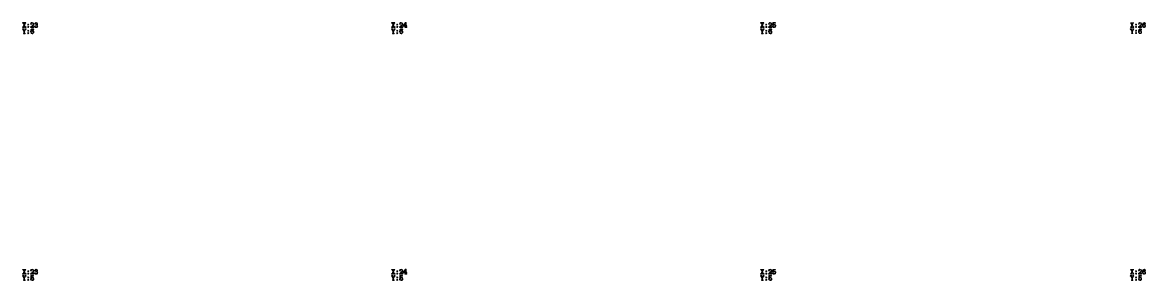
# Model space of a CAD drawing. Extents: x 3411 to 238236, y 6926 to 86361.
# Drawn here: x 202009 to 211135, y 27671 to 29763 of the extents above; entities that cross this region are included whole.
import ezdxf

# ---------------------------------------------------------------- set-up
doc = ezdxf.new("R2010")
doc.units = 13
doc.header["$MEASUREMENT"] = 0
doc.layers.add('L3D0 Base', color=3, linetype='Continuous')

msp = doc.modelspace()

# ---------------------------------------------------------------- linework, layer by layer
at = {"layer": 'L3D0 Base', "lineweight": 0}
for points in [[(202019.5, 29761.6), (202013.3, 29761.6), (202010.1, 29759.3), (202013.3, 29756.9), (202014.8, 29756.9), (202021, 29742.9), (202024.2, 29737.4), (202028.8, 29727.3), (202027.3, 29726.5), (202026.5, 29724.2), (202029.6, 29721.9), (202035.8, 29721.9), (202039, 29724.2), (202035.8, 29727.3), (202035.1, 29727.3), (202026.5, 29742.9), (202024.2, 29749.1), (202020.3, 29756.9), (202022.6, 29759.3)], [(202034.3, 29761.6), (202028, 29761.6), (202024.9, 29759.3), (202027.3, 29756.9), (202024.2, 29749.1), (202026.5, 29742.9), (202032.7, 29756.9), (202034.3, 29756.9), (202036.6, 29759.3)], [(202056.1, 29749.9), (202053.7, 29749.1), (202052.2, 29746), (202053.7, 29742.9), (202056.1, 29741.3), (202059.2, 29742.9), (202060.8, 29745.2), (202059.2, 29749.1)], [(202088, 29762.4), (202083.3, 29761.6), (202078.7, 29758.5), (202077.1, 29756.1), (202075.6, 29750.7), (202076.3, 29748.4), (202078.7, 29747.6), (202081, 29748.4), (202081.8, 29750.7), (202081, 29753), (202083.3, 29756.1), (202087.2, 29756.9), (202097.4, 29758.5), (202093.5, 29760.8)], [(202097.4, 29758.5), (202087.2, 29756.9), (202088.8, 29756.9), (202093.5, 29755.4), (202094.2, 29754.6), (202096.6, 29749.1), (202096.6, 29747.6), (202094.2, 29742.9), (202089.6, 29738.2), (202076.3, 29726.5), (202075.6, 29724.2), (202078.7, 29721.9), (202098.9, 29721.9), (202100.5, 29722.7), (202101.3, 29725), (202101.3, 29726.5), (202084.1, 29727.3), (202084.9, 29727.3), (202089.6, 29732), (202090.4, 29732.8), (202095, 29736.7), (202097.4, 29739), (202100.5, 29744.5), (202101.3, 29749.1), (202100.5, 29753.8)], [(202111.4, 29759.3), (202109, 29754.6), (202109.8, 29751.5), (202112.2, 29750.7), (202114.5, 29751.5), (202115.3, 29753.8), (202114.5, 29755.4), (202115.3, 29756.1), (202120.7, 29756.9)], [(202120.7, 29762.4), (202116.8, 29761.6), (202112.2, 29760), (202111.4, 29759.3), (202120.7, 29756.9), (202125.4, 29756.1), (202127, 29753), (202124.6, 29747.6), (202119.9, 29746), (202116.1, 29745.2), (202114.5, 29742.9), (202117.6, 29740.6), (202120.7, 29740.6), (202121.5, 29740.6), (202127, 29738.2), (202129.3, 29733.6), (202127, 29728.1), (202126.2, 29728.1), (202120.7, 29726.5), (202130.1, 29725), (202132.4, 29728.1), (202134, 29733.6), (202134, 29733.6), (202132.4, 29739), (202132.4, 29739.8), (202127.7, 29743.7), (202130.8, 29747.6), (202132.4, 29753), (202132.4, 29754.6), (202129.3, 29759.3), (202126.2, 29760.8)], [(205017.8, 29761.6), (205011.6, 29761.6), (205009.3, 29759.3), (205011.6, 29756.9), (205013.2, 29756.9), (205020.2, 29742.9), (205022.5, 29737.4), (205028, 29727.3), (205025.6, 29726.5), (205024.8, 29724.2), (205028, 29721.9), (205034.2, 29721.9), (205037.3, 29724.2), (205034.2, 29727.3), (205033.4, 29727.3), (205024.8, 29742.9), (205022.5, 29749.1), (205018.6, 29756.9), (205021, 29759.3)], [(205032.6, 29761.6), (205026.4, 29761.6), (205023.3, 29759.3), (205025.6, 29756.9), (205022.5, 29749.1), (205024.8, 29742.9), (205031.9, 29756.9), (205032.6, 29756.9), (205035.7, 29759.3)], [(205055.2, 29749.9), (205052.1, 29749.1), (205050.5, 29746), (205052.1, 29742.9), (205054.4, 29741.3), (205057.6, 29742.9), (205059.1, 29745.2), (205057.6, 29749.1)], [(205086.4, 29762.4), (205082.5, 29761.6), (205077, 29758.5), (205075.5, 29756.1), (205073.9, 29750.7), (205074.7, 29748.4), (205077, 29747.6), (205079.4, 29748.4), (205080.1, 29750.7), (205079.4, 29753), (205081.7, 29756.1), (205085.6, 29756.9), (205095.7, 29758.5), (205091.8, 29760.8)], [(205095.7, 29758.5), (205085.6, 29756.9), (205087.1, 29756.9), (205092.6, 29755.4), (205092.6, 29754.6), (205094.9, 29749.1), (205094.9, 29747.6), (205092.6, 29742.9), (205087.9, 29738.2), (205074.7, 29726.5), (205073.9, 29724.2), (205077, 29721.9), (205097.3, 29721.9), (205099.6, 29722.7), (205099.6, 29725), (205099.6, 29726.5), (205082.5, 29727.3), (205083.3, 29727.3), (205087.9, 29732), (205089.5, 29732.8), (205093.4, 29736.7), (205095.7, 29739), (205098.8, 29744.5), (205099.6, 29749.1), (205098.8, 29753.8)], [(205123.8, 29762.4), (205121.4, 29762.4), (205119.9, 29761.6), (205119.1, 29760.8), (205105.1, 29738.2), (205104.3, 29735.9), (205105.1, 29733.6), (205107.4, 29732.8), (205122.2, 29732.8), (205122.2, 29727.3), (205119.1, 29727.3), (205116, 29724.2), (205119.1, 29721.9), (205129.2, 29721.9), (205132.3, 29724.2), (205131.5, 29726.5), (205130.8, 29726.5), (205129.2, 29727.3), (205126.1, 29727.3), (205126.1, 29732.8), (205130.8, 29732.8), (205133.1, 29735.1), (205130.8, 29737.4), (205126.1, 29737.4), (205109.7, 29737.4), (205122.2, 29756.9), (205126.1, 29759.3), (205126.1, 29761.6)], [(205126.1, 29759.3), (205122.2, 29756.9), (205122.2, 29737.4), (205109.7, 29737.4), (205126.1, 29737.4)], [(208016.2, 29761.6), (208010, 29761.6), (208007.6, 29759.3), (208010, 29756.9), (208011.5, 29756.9), (208018.5, 29742.9), (208020.9, 29737.4), (208026.3, 29727.3), (208024, 29726.5), (208024, 29724.2), (208026.3, 29721.9), (208032.5, 29721.9), (208035.7, 29724.2), (208032.5, 29727.3), (208031.8, 29727.3), (208023.2, 29742.9), (208020.9, 29749.1), (208017, 29756.9), (208019.3, 29759.3)], [(208031, 29761.6), (208024.8, 29761.6), (208021.6, 29759.3), (208024.8, 29756.9), (208020.9, 29749.1), (208023.2, 29742.9), (208030.2, 29756.9), (208031, 29756.9), (208034.1, 29759.3)], [(208053.6, 29749.9), (208050.5, 29749.1), (208048.9, 29746), (208050.5, 29742.9), (208053.6, 29741.3), (208056.7, 29742.9), (208057.5, 29745.2), (208055.9, 29749.1)], [(208084.7, 29762.4), (208080.8, 29761.6), (208076.2, 29758.5), (208073.8, 29756.1), (208072.3, 29750.7), (208073.8, 29748.4), (208075.4, 29747.6), (208077.7, 29748.4), (208078.5, 29750.7), (208077.7, 29753), (208080.1, 29756.1), (208083.9, 29756.9), (208094.1, 29758.5), (208090.2, 29760.8)], [(208094.1, 29758.5), (208083.9, 29756.9), (208085.5, 29756.9), (208091, 29755.4), (208091, 29754.6), (208093.3, 29749.1), (208093.3, 29747.6), (208091, 29742.9), (208086.3, 29738.2), (208073.8, 29726.5), (208072.3, 29724.2), (208075.4, 29721.9), (208095.6, 29721.9), (208098, 29722.7), (208098, 29725), (208098, 29726.5), (208080.8, 29727.3), (208081.6, 29727.3), (208086.3, 29732), (208087.8, 29732.8), (208091.7, 29736.7), (208094.1, 29739), (208097.2, 29744.5), (208098, 29749.1), (208097.2, 29753.8)], [(208125.2, 29761.6), (208109.6, 29761.6), (208107.3, 29760.8), (208106.5, 29758.5), (208106.5, 29741.3), (208106.5, 29740.6), (208107.3, 29739), (208108.9, 29738.2), (208111.2, 29739.8), (208112.8, 29741.3), (208118.2, 29742.9), (208126.8, 29743.7), (208112, 29746), (208112, 29756.9), (208125.2, 29756.9), (208128.3, 29759.3), (208127.6, 29760.8), (208126.8, 29761.6)], [(211021.5, 29761.4), (211015.1, 29761.4), (211012.5, 29758.8), (211015.1, 29756.2), (211016.4, 29756.2), (211022.8, 29743.3), (211025.4, 29738.2), (211030.6, 29727.8), (211029.3, 29726.6), (211029.3, 29725.3), (211031.9, 29722.7), (211038.3, 29722.7), (211040.9, 29725.3), (211038.3, 29727.8), (211037, 29727.8), (211028, 29743.3), (211025.4, 29749.8), (211022.8, 29756.2), (211024.1, 29758.8)], [(211035.7, 29761.4), (211029.3, 29761.4), (211026.7, 29758.8), (211029.3, 29756.2), (211025.4, 29749.8), (211028, 29743.3), (211034.4, 29756.2), (211035.7, 29756.2), (211039.6, 29758.8)], [(211089.9, 29762.7), (211086.1, 29761.4), (211080.9, 29758.8), (211079.6, 29757.5), (211077, 29751.1), (211078.3, 29748.5), (211080.9, 29748.5), (211082.2, 29748.5), (211083.5, 29751.1), (211083.5, 29753.7), (211086.1, 29756.2), (211089.9, 29757.5), (211099, 29758.8), (211095.1, 29761.4)], [(211099, 29758.8), (211089.9, 29757.5), (211089.9, 29757.5), (211096.4, 29754.9), (211096.4, 29754.9), (211099, 29749.8), (211099, 29748.5), (211096.4, 29743.3), (211091.2, 29738.2), (211078.3, 29726.6), (211077, 29725.3), (211080.9, 29722.7), (211100.3, 29722.7), (211102.8, 29722.7), (211102.8, 29725.3), (211102.8, 29726.6), (211086.1, 29727.8), (211086.1, 29727.8), (211091.2, 29731.7), (211092.5, 29733), (211096.4, 29736.9), (211099, 29739.5), (211102.8, 29744.6), (211102.8, 29749.8), (211102.8, 29753.7)], [(211126.1, 29762.7), (211124.8, 29762.7), (211119.6, 29760.1), (211114.4, 29756.2), (211111.9, 29753.7), (211110.6, 29748.5), (211109.3, 29742), (211109.3, 29738.2), (211110.6, 29731.7), (211110.6, 29731.7), (211114.4, 29725.3), (211122.2, 29726.6), (211118.3, 29727.8), (211115.7, 29733), (211115.7, 29736.9), (211117, 29742), (211123.5, 29743.3), (211132.5, 29744.6), (211114.4, 29745.9), (211115.7, 29749.8), (211119.6, 29753.7), (211120.9, 29756.2), (211126.1, 29757.5), (211132.5, 29760.1), (211131.2, 29761.4)], [(211132.5, 29760.1), (211126.1, 29757.5), (211128.6, 29757.5), (211128.6, 29754.9), (211128.6, 29752.4), (211131.2, 29752.4), (211133.8, 29752.4), (211135.1, 29754.9)], [(202018.7, 29711), (202012.5, 29711), (202009.4, 29708.6), (202012.5, 29706.3), (202013.3, 29706.3), (202021.8, 29687.6), (202024.2, 29693.8), (202018.7, 29706.3), (202021, 29708.6)], [(202021, 29742.9), (202014, 29727.3), (202012.5, 29727.3), (202010.1, 29724.2), (202012.5, 29721.9), (202018.7, 29721.9), (202021.8, 29724.2), (202019.5, 29727.3), (202024.2, 29737.4)], [(202036.6, 29711), (202030.4, 29711), (202027.3, 29708.6), (202029.6, 29706.3), (202024.2, 29693.8), (202021.8, 29687.6), (202021.8, 29676.7), (202021, 29676.7), (202017.9, 29674.4), (202018.7, 29672.8), (202019.5, 29672), (202021, 29672), (202028, 29672), (202030.4, 29674.4), (202030.4, 29675.9), (202028.8, 29676.7), (202028, 29676.7), (202026.5, 29676.7), (202026.5, 29687.6), (202035.1, 29706.3), (202036.6, 29706.3), (202039, 29708.6)], [(202056.1, 29731.2), (202053.7, 29729.7), (202052.2, 29726.5), (202053.7, 29723.4), (202056.1, 29721.9), (202059.2, 29723.4), (202060.8, 29726.5), (202059.2, 29729.7)], [(202056.1, 29700.1), (202053.7, 29698.5), (202052.2, 29695.4), (202053.7, 29692.3), (202056.1, 29691.5), (202059.2, 29692.3), (202060.8, 29695.4), (202059.2, 29698.5)], [(202056.1, 29680.6), (202053.7, 29679.8), (202052.2, 29676.7), (202053.7, 29673.6), (202056.1, 29672), (202059.2, 29673.6), (202060.8, 29676.7), (202059.2, 29679.8)], [(202091.9, 29711.7), (202090.4, 29711.7), (202084.9, 29710.2), (202080.2, 29706.3), (202077.9, 29703.2), (202076.3, 29697.7), (202075.6, 29691.5), (202075.6, 29687.6), (202077.1, 29682.2), (202077.1, 29680.6), (202080.2, 29675.9), (202088.8, 29675.9), (202084.9, 29677.5), (202081.8, 29682.9), (202081, 29686.8), (202083.3, 29691.5), (202083.3, 29691.5), (202088.8, 29693.1), (202098.1, 29693.8), (202081, 29694.6), (202081.8, 29699.3), (202084.9, 29704), (202086.5, 29705.5), (202091.9, 29707.1), (202098.1, 29710.2), (202097.4, 29711)], [(202098.1, 29693.8), (202088.8, 29693.1), (202089.6, 29693.1), (202094.2, 29690.7), (202094.2, 29689.9), (202096.6, 29684.5), (202096.6, 29683.7), (202094.2, 29679), (202093.5, 29678.3), (202088.8, 29675.9), (202080.2, 29675.9), (202084.1, 29672.8), (202088.8, 29671.3), (202092.7, 29672), (202097.4, 29675.1), (202100.5, 29679), (202101.3, 29684.5), (202100.5, 29689.2)], [(202088.8, 29697.7), (202085.7, 29697.7), (202081, 29694.6), (202098.1, 29693.8), (202094.2, 29697)], [(202098.9, 29729.7), (202096.6, 29728.9), (202096.6, 29727.3), (202084.1, 29727.3), (202101.3, 29726.5), (202101.3, 29728.9)], [(202098.1, 29710.2), (202091.9, 29707.1), (202094.2, 29706.3), (202094.2, 29704.7), (202095, 29702.4), (202097.4, 29701.6), (202099.7, 29702.4), (202100.5, 29704.7)], [(202110.6, 29734.3), (202108.3, 29733.6), (202107.5, 29731.2), (202107.5, 29728.9), (202111.4, 29724.2), (202114.5, 29722.7), (202120.7, 29721.1), (202125.4, 29721.9), (202130.1, 29725), (202120.7, 29726.5), (202116.1, 29727.3), (202112.9, 29729.7), (202113.7, 29731.2), (202112.2, 29733.6)], [(205017.1, 29711), (205010.8, 29711), (205007.7, 29708.6), (205010.8, 29706.3), (205011.6, 29706.3), (205020.2, 29687.6), (205022.5, 29693.8), (205017.1, 29706.3), (205019.4, 29708.6)], [(205020.2, 29742.9), (205012.4, 29727.3), (205010.8, 29727.3), (205008.5, 29724.2), (205010.8, 29721.9), (205017.1, 29721.9), (205020.2, 29724.2), (205017.8, 29727.3), (205022.5, 29737.4)], [(205035, 29711), (205028.7, 29711), (205025.6, 29708.6), (205028, 29706.3), (205022.5, 29693.8), (205020.2, 29687.6), (205020.2, 29676.7), (205019.4, 29676.7), (205016.3, 29674.4), (205017.1, 29672.8), (205017.8, 29672), (205019.4, 29672), (205026.4, 29672), (205029.5, 29674.4), (205028.7, 29675.9), (205028, 29676.7), (205026.4, 29676.7), (205025.6, 29676.7), (205025.6, 29687.6), (205034.2, 29706.3), (205035, 29706.3), (205038.1, 29708.6)], [(205055.2, 29731.2), (205052.1, 29729.7), (205050.5, 29726.5), (205052.1, 29723.4), (205054.4, 29721.9), (205057.6, 29723.4), (205059.1, 29726.5), (205057.6, 29729.7)], [(205055.2, 29700.1), (205052.1, 29698.5), (205050.5, 29695.4), (205052.1, 29692.3), (205054.4, 29691.5), (205057.6, 29692.3), (205059.1, 29695.4), (205057.6, 29698.5)], [(205055.2, 29680.6), (205052.1, 29679.8), (205050.5, 29676.7), (205052.1, 29673.6), (205054.4, 29672), (205057.6, 29673.6), (205059.1, 29676.7), (205057.6, 29679.8)], [(205090.3, 29711.7), (205088.7, 29711.7), (205083.3, 29710.2), (205078.6, 29706.3), (205077, 29703.2), (205074.7, 29697.7), (205073.9, 29691.5), (205073.9, 29687.6), (205075.5, 29682.2), (205075.5, 29680.6), (205078.6, 29675.9), (205087.1, 29675.9), (205083.3, 29677.5), (205080.1, 29682.9), (205079.4, 29686.8), (205081.7, 29691.5), (205081.7, 29691.5), (205087.1, 29693.1), (205096.5, 29693.8), (205079.4, 29694.6), (205080.1, 29699.3), (205083.3, 29704), (205085.6, 29705.5), (205090.3, 29707.1), (205096.5, 29710.2), (205095.7, 29711)], [(205096.5, 29693.8), (205087.1, 29693.1), (205087.9, 29693.1), (205092.6, 29690.7), (205093.4, 29689.9), (205094.9, 29684.5), (205094.9, 29683.7), (205092.6, 29679), (205091.8, 29678.3), (205087.1, 29675.9), (205078.6, 29675.9), (205082.5, 29672.8), (205087.1, 29671.3), (205091, 29672), (205095.7, 29675.1), (205098.8, 29679), (205099.6, 29684.5), (205098.8, 29689.2)], [(205087.9, 29697.7), (205084, 29697.7), (205079.4, 29694.6), (205096.5, 29693.8), (205093.4, 29697)], [(205097.3, 29729.7), (205095.7, 29728.9), (205094.9, 29727.3), (205082.5, 29727.3), (205099.6, 29726.5), (205099.6, 29728.9)], [(205096.5, 29710.2), (205090.3, 29707.1), (205092.6, 29706.3), (205092.6, 29704.7), (205093.4, 29702.4), (205095.7, 29701.6), (205098.1, 29702.4), (205098.8, 29704.7)], [(208015.4, 29711), (208009.2, 29711), (208006.1, 29708.6), (208009.2, 29706.3), (208010, 29706.3), (208018.5, 29687.6), (208021.6, 29693.8), (208015.4, 29706.3), (208018.5, 29708.6)], [(208018.5, 29742.9), (208010.7, 29727.3), (208010, 29727.3), (208006.8, 29724.2), (208010, 29721.9), (208015.4, 29721.9), (208018.5, 29724.2), (208016.2, 29727.3), (208020.9, 29737.4)], [(208033.3, 29711), (208027.1, 29711), (208024, 29708.6), (208026.3, 29706.3), (208021.6, 29693.8), (208018.5, 29687.6), (208018.5, 29676.7), (208017.7, 29676.7), (208014.6, 29674.4), (208015.4, 29672.8), (208016.2, 29672), (208017.7, 29672), (208024.8, 29672), (208027.9, 29674.4), (208027.1, 29675.9), (208026.3, 29676.7), (208024.8, 29676.7), (208024, 29676.7), (208024, 29687.6), (208032.5, 29706.3), (208033.3, 29706.3), (208036.4, 29708.6)], [(208053.6, 29731.2), (208050.5, 29729.7), (208048.9, 29726.5), (208050.5, 29723.4), (208053.6, 29721.9), (208056.7, 29723.4), (208057.5, 29726.5), (208055.9, 29729.7)], [(208053.6, 29700.1), (208050.5, 29698.5), (208048.9, 29695.4), (208050.5, 29692.3), (208053.6, 29691.5), (208056.7, 29692.3), (208057.5, 29695.4), (208055.9, 29698.5)], [(208053.6, 29680.6), (208050.5, 29679.8), (208048.9, 29676.7), (208050.5, 29673.6), (208053.6, 29672), (208056.7, 29673.6), (208057.5, 29676.7), (208055.9, 29679.8)], [(208088.6, 29711.7), (208087.1, 29711.7), (208081.6, 29710.2), (208077.7, 29706.3), (208075.4, 29703.2), (208073, 29697.7), (208072.3, 29691.5), (208072.3, 29687.6), (208073.8, 29682.2), (208073.8, 29680.6), (208076.9, 29675.9), (208085.5, 29675.9), (208081.6, 29677.5), (208078.5, 29682.9), (208077.7, 29686.8), (208080.1, 29691.5), (208080.1, 29691.5), (208085.5, 29693.1), (208094.8, 29693.8), (208077.7, 29694.6), (208078.5, 29699.3), (208081.6, 29704), (208083.9, 29705.5), (208088.6, 29707.1), (208094.8, 29710.2), (208094.1, 29711)], [(208094.8, 29693.8), (208085.5, 29693.1), (208086.3, 29693.1), (208091, 29690.7), (208091.7, 29689.9), (208093.3, 29684.5), (208093.3, 29683.7), (208091, 29679), (208091, 29678.3), (208085.5, 29675.9), (208076.9, 29675.9), (208080.8, 29672.8), (208085.5, 29671.3), (208089.4, 29672), (208094.8, 29675.1), (208097.2, 29679), (208098, 29684.5), (208098, 29689.2)], [(208086.3, 29697.7), (208083.2, 29697.7), (208077.7, 29694.6), (208094.8, 29693.8), (208091.7, 29697)], [(208095.6, 29729.7), (208094.1, 29728.9), (208093.3, 29727.3), (208080.8, 29727.3), (208098, 29726.5), (208098, 29728.9)], [(208094.8, 29710.2), (208088.6, 29707.1), (208091.7, 29706.3), (208091, 29704.7), (208091.7, 29702.4), (208094.1, 29701.6), (208096.4, 29702.4), (208097.2, 29704.7)], [(208107.3, 29735.1), (208105.8, 29734.3), (208104.2, 29731.2), (208105, 29728.9), (208108.1, 29724.2), (208111.2, 29722.7), (208116.7, 29721.1), (208121.3, 29722.7), (208126.8, 29725), (208116.7, 29726.5), (208114.3, 29726.5), (208110.4, 29729.7), (208110.4, 29732), (208109.6, 29734.3)], [(208118.2, 29747.6), (208117.4, 29747.6), (208112, 29746), (208126.8, 29743.7), (208123.7, 29746)], [(208126.8, 29743.7), (208118.2, 29742.9), (208119, 29742.9), (208123.7, 29739.8), (208123.7, 29739.8), (208125.2, 29734.3), (208125.2, 29733.6), (208122.9, 29728.9), (208122.1, 29728.1), (208116.7, 29726.5), (208126.8, 29725), (208129.1, 29728.9), (208130.7, 29734.3), (208129.9, 29738.2)], [(211022.8, 29743.3), (211015.1, 29727.8), (211015.1, 29727.8), (211011.2, 29725.3), (211015.1, 29722.7), (211020.2, 29722.7), (211024.1, 29725.3), (211021.5, 29727.8), (211025.4, 29738.2)], [(211020.2, 29711.1), (211013.8, 29711.1), (211011.2, 29709.8), (211013.8, 29707.2), (211015.1, 29707.2), (211024.1, 29687.8), (211026.7, 29694.3), (211020.2, 29707.2), (211022.8, 29709.8)], [(211038.3, 29711.1), (211031.9, 29711.1), (211029.3, 29709.8), (211031.9, 29707.2), (211026.7, 29694.3), (211024.1, 29687.8), (211024.1, 29677.5), (211022.8, 29677.5), (211020.2, 29674.9), (211020.2, 29673.6), (211021.5, 29672.4), (211022.8, 29672.4), (211029.3, 29672.4), (211033.1, 29674.9), (211031.9, 29676.2), (211030.6, 29677.5), (211029.3, 29677.5), (211029.3, 29677.5), (211029.3, 29687.8), (211037, 29707.2), (211038.3, 29707.2), (211040.9, 29709.8)], [(211059, 29749.8), (211055.1, 29748.5), (211053.8, 29745.9), (211055.1, 29743.3), (211059, 29742), (211061.5, 29743.3), (211062.8, 29745.9), (211061.5, 29748.5)], [(211059, 29731.7), (211055.1, 29730.4), (211053.8, 29726.6), (211055.1, 29724), (211059, 29722.7), (211061.5, 29724), (211062.8, 29726.6), (211061.5, 29730.4)], [(211059, 29700.7), (211055.1, 29699.5), (211053.8, 29695.6), (211055.1, 29693), (211059, 29691.7), (211061.5, 29693), (211062.8, 29695.6), (211061.5, 29699.5)], [(211059, 29681.4), (211055.1, 29680.1), (211053.8, 29676.2), (211055.1, 29673.6), (211059, 29672.4), (211061.5, 29673.6), (211062.8, 29676.2), (211061.5, 29680.1)], [(211093.8, 29712.4), (211092.5, 29712.4), (211087.3, 29711.1), (211082.2, 29707.2), (211080.9, 29703.3), (211078.3, 29698.2), (211077, 29691.7), (211078.3, 29687.8), (211078.3, 29682.7), (211079.6, 29681.4), (211082.2, 29676.2), (211091.2, 29676.2), (211087.3, 29677.5), (211083.5, 29682.7), (211083.5, 29686.5), (211086.1, 29691.7), (211091.2, 29693), (211100.3, 29694.3), (211083.5, 29695.6), (211083.5, 29699.5), (211087.3, 29704.6), (211088.6, 29705.9), (211093.8, 29707.2), (211100.3, 29709.8), (211100.3, 29711.1)], [(211100.3, 29694.3), (211091.2, 29693), (211091.2, 29693), (211096.4, 29690.4), (211096.4, 29690.4), (211099, 29685.3), (211099, 29684), (211096.4, 29678.8), (211096.4, 29678.8), (211091.2, 29676.2), (211082.2, 29676.2), (211086.1, 29672.4), (211091.2, 29672.4), (211095.1, 29672.4), (211099, 29674.9), (211101.5, 29678.8), (211102.8, 29685.3), (211102.8, 29689.1)], [(211091.2, 29698.2), (211088.6, 29698.2), (211083.5, 29695.6), (211100.3, 29694.3), (211096.4, 29696.9)], [(211101.5, 29730.4), (211099, 29729.1), (211099, 29727.8), (211086.1, 29727.8), (211102.8, 29726.6), (211102.8, 29729.1)], [(211100.3, 29709.8), (211093.8, 29707.2), (211096.4, 29707.2), (211096.4, 29704.6), (211096.4, 29703.3), (211099, 29702), (211101.5, 29703.3), (211102.8, 29705.9)], [(211123.5, 29748.5), (211119.6, 29747.2), (211114.4, 29745.9), (211132.5, 29744.6), (211128.6, 29747.2)], [(211132.5, 29744.6), (211123.5, 29743.3), (211123.5, 29743.3), (211128.6, 29740.7), (211128.6, 29740.7), (211129.9, 29735.6), (211129.9, 29734.3), (211128.6, 29729.1), (211127.4, 29729.1), (211122.2, 29726.6), (211114.4, 29725.3), (211118.3, 29722.7), (211122.2, 29721.4), (211127.4, 29722.7), (211131.2, 29725.3), (211133.8, 29729.1), (211135.1, 29735.6), (211135.1, 29739.5)], [(202019.5, 27761.6), (202013.3, 27761.6), (202010.1, 27759.3), (202013.3, 27757), (202014.8, 27757), (202021, 27743), (202024.2, 27737.5), (202028.8, 27727.4), (202027.3, 27726.6), (202026.5, 27724.3), (202029.6, 27721.9), (202035.8, 27721.9), (202039, 27724.3), (202035.8, 27727.4), (202035.1, 27727.4), (202026.5, 27743), (202024.2, 27749.2), (202020.3, 27757), (202022.6, 27759.3)], [(202021, 27743), (202014, 27727.4), (202012.5, 27727.4), (202010.1, 27724.3), (202012.5, 27721.9), (202018.7, 27721.9), (202021.8, 27724.3), (202019.5, 27727.4), (202024.2, 27737.5)], [(202034.3, 27761.6), (202028, 27761.6), (202024.9, 27759.3), (202027.3, 27757), (202024.2, 27749.2), (202026.5, 27743), (202032.7, 27757), (202034.3, 27757), (202036.6, 27759.3)], [(202056.1, 27750), (202053.7, 27749.2), (202052.2, 27746.1), (202053.7, 27743), (202056.1, 27741.4), (202059.2, 27743), (202060.8, 27746.1), (202059.2, 27749.2)], [(202088, 27762.4), (202083.3, 27761.6), (202078.7, 27759.3), (202077.1, 27757), (202075.6, 27751.5), (202076.3, 27748.4), (202078.7, 27747.6), (202081, 27748.4), (202081.8, 27750.7), (202081, 27753.1), (202083.3, 27756.2), (202087.2, 27757.8), (202097.4, 27758.5), (202093.5, 27760.9)], [(202097.4, 27758.5), (202087.2, 27757.8), (202088.8, 27757), (202093.5, 27755.4), (202094.2, 27754.6), (202096.6, 27749.2), (202096.6, 27748.4), (202094.2, 27743.7), (202089.6, 27738.3), (202076.3, 27726.6), (202075.6, 27725), (202078.7, 27721.9), (202098.9, 27721.9), (202100.5, 27722.7), (202101.3, 27725), (202101.3, 27726.6), (202084.1, 27727.4), (202084.9, 27727.4), (202089.6, 27732.1), (202090.4, 27732.8), (202095, 27736.7), (202097.4, 27739.1), (202100.5, 27744.5), (202101.3, 27749.2), (202100.5, 27753.9)], [(202111.4, 27759.3), (202109, 27754.6), (202109.8, 27751.5), (202112.2, 27750.7), (202114.5, 27751.5), (202115.3, 27753.9), (202114.5, 27756.2), (202115.3, 27756.2), (202120.7, 27757.8)], [(202120.7, 27762.4), (202116.8, 27761.6), (202112.2, 27760.1), (202111.4, 27759.3), (202120.7, 27757.8), (202125.4, 27756.2), (202127, 27753.1), (202124.6, 27747.6), (202119.9, 27746.1), (202116.1, 27745.3), (202114.5, 27743.7), (202117.6, 27740.6), (202120.7, 27740.6), (202121.5, 27740.6), (202127, 27739.1), (202129.3, 27733.6), (202127, 27728.9), (202126.2, 27728.2), (202120.7, 27726.6), (202130.1, 27725), (202132.4, 27728.2), (202134, 27733.6), (202134, 27733.6), (202132.4, 27739.8), (202132.4, 27739.8), (202127.7, 27743.7), (202130.8, 27747.6), (202132.4, 27753.1), (202132.4, 27754.6), (202129.3, 27759.3), (202126.2, 27760.9)], [(205020.2, 27743), (205012.4, 27727.4), (205010.8, 27727.4), (205008.5, 27724.3), (205010.8, 27721.9), (205017.1, 27721.9), (205020.2, 27724.3), (205017.8, 27727.4), (205022.5, 27737.5)], [(205017.8, 27761.6), (205011.6, 27761.6), (205009.3, 27759.3), (205011.6, 27757), (205013.2, 27757), (205020.2, 27743), (205022.5, 27737.5), (205028, 27727.4), (205025.6, 27726.6), (205024.8, 27724.3), (205028, 27721.9), (205034.2, 27721.9), (205037.3, 27724.3), (205034.2, 27727.4), (205033.4, 27727.4), (205024.8, 27743), (205022.5, 27749.2), (205018.6, 27757), (205021, 27759.3)], [(205032.6, 27761.6), (205026.4, 27761.6), (205023.3, 27759.3), (205025.6, 27757), (205022.5, 27749.2), (205024.8, 27743), (205031.9, 27757), (205032.6, 27757), (205035.7, 27759.3)], [(205055.2, 27750), (205052.1, 27749.2), (205050.5, 27746.1), (205052.1, 27743), (205054.4, 27741.4), (205057.6, 27743), (205059.1, 27746.1), (205057.6, 27749.2)], [(205086.4, 27762.4), (205082.5, 27761.6), (205077, 27759.3), (205075.5, 27757), (205073.9, 27751.5), (205074.7, 27748.4), (205077, 27747.6), (205079.4, 27748.4), (205080.1, 27750.7), (205079.4, 27753.1), (205081.7, 27756.2), (205085.6, 27757.8), (205095.7, 27758.5), (205091.8, 27760.9)], [(205095.7, 27758.5), (205085.6, 27757.8), (205087.1, 27757), (205092.6, 27755.4), (205092.6, 27754.6), (205094.9, 27749.2), (205094.9, 27748.4), (205092.6, 27743.7), (205087.9, 27738.3), (205074.7, 27726.6), (205073.9, 27725), (205077, 27721.9), (205097.3, 27721.9), (205099.6, 27722.7), (205099.6, 27725), (205099.6, 27726.6), (205082.5, 27727.4), (205083.3, 27727.4), (205087.9, 27732.1), (205089.5, 27732.8), (205093.4, 27736.7), (205095.7, 27739.1), (205098.8, 27744.5), (205099.6, 27749.2), (205098.8, 27753.9)], [(205123.8, 27762.4), (205121.4, 27762.4), (205119.9, 27761.6), (205119.1, 27760.9), (205105.1, 27738.3), (205104.3, 27735.9), (205105.1, 27733.6), (205107.4, 27732.8), (205122.2, 27732.8), (205122.2, 27727.4), (205119.1, 27727.4), (205116, 27724.3), (205119.1, 27721.9), (205129.2, 27721.9), (205132.3, 27724.3), (205131.5, 27726.6), (205130.8, 27727.4), (205129.2, 27727.4), (205126.1, 27727.4), (205126.1, 27732.8), (205130.8, 27732.8), (205133.1, 27735.2), (205130.8, 27737.5), (205126.1, 27737.5), (205109.7, 27737.5), (205122.2, 27757), (205126.1, 27759.3), (205126.1, 27761.6)], [(205126.1, 27759.3), (205122.2, 27757), (205122.2, 27737.5), (205109.7, 27737.5), (205126.1, 27737.5)], [(208018.5, 27743), (208010.7, 27727.4), (208010, 27727.4), (208006.8, 27724.3), (208010, 27721.9), (208015.4, 27721.9), (208018.5, 27724.3), (208016.2, 27727.4), (208020.9, 27737.5)], [(208016.2, 27761.6), (208010, 27761.6), (208007.6, 27759.3), (208010, 27757), (208011.5, 27757), (208018.5, 27743), (208020.9, 27737.5), (208026.3, 27727.4), (208024, 27726.6), (208024, 27724.3), (208026.3, 27721.9), (208032.5, 27721.9), (208035.7, 27724.3), (208032.5, 27727.4), (208031.8, 27727.4), (208023.2, 27743), (208020.9, 27749.2), (208017, 27757), (208019.3, 27759.3)], [(208031, 27761.6), (208024.8, 27761.6), (208021.6, 27759.3), (208024.8, 27757), (208020.9, 27749.2), (208023.2, 27743), (208030.2, 27757), (208031, 27757), (208034.1, 27759.3)], [(208053.6, 27750), (208050.5, 27749.2), (208048.9, 27746.1), (208050.5, 27743), (208053.6, 27741.4), (208056.7, 27743), (208057.5, 27746.1), (208055.9, 27749.2)], [(208084.7, 27762.4), (208080.8, 27761.6), (208076.2, 27759.3), (208073.8, 27757), (208072.3, 27751.5), (208073.8, 27748.4), (208075.4, 27747.6), (208077.7, 27748.4), (208078.5, 27750.7), (208077.7, 27753.1), (208080.1, 27756.2), (208083.9, 27757.8), (208094.1, 27758.5), (208090.2, 27760.9)], [(208094.1, 27758.5), (208083.9, 27757.8), (208085.5, 27757), (208091, 27755.4), (208091, 27754.6), (208093.3, 27749.2), (208093.3, 27748.4), (208091, 27743.7), (208086.3, 27738.3), (208073.8, 27726.6), (208072.3, 27725), (208075.4, 27721.9), (208095.6, 27721.9), (208098, 27722.7), (208098, 27725), (208098, 27726.6), (208080.8, 27727.4), (208081.6, 27727.4), (208086.3, 27732.1), (208087.8, 27732.8), (208091.7, 27736.7), (208094.1, 27739.1), (208097.2, 27744.5), (208098, 27749.2), (208097.2, 27753.9)], [(208125.2, 27761.6), (208109.6, 27761.6), (208107.3, 27760.9), (208106.5, 27758.5), (208106.5, 27741.4), (208106.5, 27740.6), (208107.3, 27739.1), (208108.9, 27739.1), (208111.2, 27739.8), (208112.8, 27741.4), (208118.2, 27743), (208126.8, 27743.7), (208112, 27746.1), (208112, 27757), (208125.2, 27757), (208128.3, 27759.3), (208127.6, 27760.9), (208126.8, 27761.6)], [(208118.2, 27747.6), (208117.4, 27747.6), (208112, 27746.1), (208126.8, 27743.7), (208123.7, 27746.1)], [(208126.8, 27743.7), (208118.2, 27743), (208119, 27743), (208123.7, 27740.6), (208123.7, 27739.8), (208125.2, 27734.4), (208125.2, 27733.6), (208122.9, 27728.9), (208122.1, 27728.2), (208116.7, 27726.6), (208126.8, 27725), (208129.1, 27728.9), (208130.7, 27734.4), (208129.9, 27738.3)], [(211022.8, 27743.1), (211015.1, 27727.6), (211015.1, 27727.6), (211011.2, 27725.1), (211015.1, 27722.5), (211020.2, 27722.5), (211024.1, 27725.1), (211021.5, 27727.6), (211025.4, 27738)], [(211021.5, 27761.2), (211015.1, 27761.2), (211012.5, 27759.9), (211015.1, 27757.3), (211016.4, 27757.3), (211022.8, 27743.1), (211025.4, 27738), (211030.6, 27727.6), (211029.3, 27726.3), (211029.3, 27725.1), (211031.9, 27722.5), (211038.3, 27722.5), (211040.9, 27725.1), (211038.3, 27727.6), (211037, 27727.6), (211028, 27743.1), (211025.4, 27749.6), (211022.8, 27757.3), (211024.1, 27759.9)], [(211035.7, 27761.2), (211029.3, 27761.2), (211026.7, 27759.9), (211029.3, 27757.3), (211025.4, 27749.6), (211028, 27743.1), (211034.4, 27757.3), (211035.7, 27757.3), (211039.6, 27759.9)], [(211059, 27750.9), (211055.1, 27749.6), (211053.8, 27745.7), (211055.1, 27743.1), (211059, 27741.8), (211061.5, 27743.1), (211062.8, 27745.7), (211061.5, 27749.6)], [(211089.9, 27762.5), (211086.1, 27762.5), (211080.9, 27758.6), (211079.6, 27757.3), (211077, 27752.1), (211078.3, 27748.3), (211080.9, 27748.3), (211082.2, 27749.6), (211083.5, 27750.9), (211083.5, 27753.4), (211086.1, 27756), (211089.9, 27757.3), (211099, 27758.6), (211095.1, 27761.2)], [(211099, 27758.6), (211089.9, 27757.3), (211089.9, 27757.3), (211096.4, 27756), (211096.4, 27754.7), (211099, 27749.6), (211099, 27748.3), (211096.4, 27744.4), (211091.2, 27739.2), (211078.3, 27727.6), (211077, 27725.1), (211080.9, 27722.5), (211100.3, 27722.5), (211102.8, 27723.8), (211102.8, 27725.1), (211102.8, 27727.6), (211086.1, 27727.6), (211086.1, 27727.6), (211091.2, 27732.8), (211092.5, 27732.8), (211096.4, 27736.7), (211099, 27739.2), (211102.8, 27744.4), (211102.8, 27749.6), (211102.8, 27754.7)], [(211126.1, 27762.5), (211124.8, 27762.5), (211119.6, 27761.2), (211114.4, 27757.3), (211111.9, 27753.4), (211110.6, 27748.3), (211109.3, 27741.8), (211109.3, 27738), (211110.6, 27732.8), (211110.6, 27731.5), (211114.4, 27726.3), (211122.2, 27726.3), (211118.3, 27727.6), (211115.7, 27732.8), (211115.7, 27736.7), (211117, 27741.8), (211123.5, 27743.1), (211132.5, 27744.4), (211114.4, 27745.7), (211115.7, 27749.6), (211119.6, 27754.7), (211120.9, 27756), (211126.1, 27757.3), (211132.5, 27759.9), (211131.2, 27761.2)], [(211123.5, 27748.3), (211119.6, 27748.3), (211114.4, 27745.7), (211132.5, 27744.4), (211128.6, 27747)], [(211132.5, 27744.4), (211123.5, 27743.1), (211123.5, 27743.1), (211128.6, 27740.5), (211128.6, 27740.5), (211129.9, 27735.4), (211129.9, 27734.1), (211128.6, 27728.9), (211127.4, 27728.9), (211122.2, 27726.3), (211114.4, 27726.3), (211118.3, 27722.5), (211122.2, 27722.5), (211127.4, 27722.5), (211131.2, 27725.1), (211133.8, 27728.9), (211135.1, 27735.4), (211135.1, 27739.2)], [(211132.5, 27759.9), (211126.1, 27757.3), (211128.6, 27757.3), (211128.6, 27754.7), (211128.6, 27753.4), (211131.2, 27752.1), (211133.8, 27753.4), (211135.1, 27756)], [(202018.7, 27711.8), (202012.5, 27711.8), (202009.4, 27709.5), (202012.5, 27706.4), (202013.3, 27706.4), (202021.8, 27687.7), (202024.2, 27693.9), (202018.7, 27706.4), (202021, 27709.5)], [(202036.6, 27711.8), (202030.4, 27711.8), (202027.3, 27709.5), (202029.6, 27706.4), (202024.2, 27693.9), (202021.8, 27687.7), (202021.8, 27676.8), (202021, 27676.8), (202017.9, 27674.4), (202018.7, 27672.9), (202019.5, 27672.1), (202021, 27672.1), (202028, 27672.1), (202030.4, 27674.4), (202030.4, 27676), (202028.8, 27676.8), (202028, 27676.8), (202026.5, 27676.8), (202026.5, 27687.7), (202035.1, 27706.4), (202036.6, 27706.4), (202039, 27708.7)], [(202056.1, 27731.3), (202053.7, 27729.7), (202052.2, 27726.6), (202053.7, 27723.5), (202056.1, 27721.9), (202059.2, 27723.5), (202060.8, 27726.6), (202059.2, 27729.7)], [(202056.1, 27700.1), (202053.7, 27698.6), (202052.2, 27695.5), (202053.7, 27692.3), (202056.1, 27691.6), (202059.2, 27693.1), (202060.8, 27695.5), (202059.2, 27699.3)], [(202056.1, 27681.4), (202053.7, 27679.9), (202052.2, 27676.8), (202053.7, 27673.6), (202056.1, 27672.1), (202059.2, 27673.6), (202060.8, 27676.8), (202059.2, 27679.9)], [(202078.7, 27685.3), (202076.3, 27684.5), (202075.6, 27681.4), (202075.6, 27679.1), (202078.7, 27674.4), (202081.8, 27672.9), (202087.2, 27671.3), (202092.7, 27672.1), (202097.4, 27675.2), (202087.2, 27676.8), (202084.9, 27676.8), (202081, 27679.9), (202081.8, 27682.2), (202081, 27684.5)], [(202096.6, 27711.8), (202080.2, 27711.8), (202077.9, 27711), (202077.9, 27708.7), (202077.9, 27691.6), (202077.9, 27690), (202078.7, 27689.2), (202080.2, 27688.4), (202081.8, 27690), (202084.1, 27691.6), (202089.6, 27693.1), (202098.1, 27693.9), (202082.6, 27696.2), (202082.6, 27706.4), (202096.6, 27706.4), (202099.7, 27708.7), (202098.9, 27711), (202098.1, 27711.8)], [(202089.6, 27697.8), (202088, 27697.8), (202082.6, 27696.2), (202098.1, 27693.9), (202095, 27696.2)], [(202098.9, 27729.7), (202096.6, 27729.7), (202096.6, 27727.4), (202084.1, 27727.4), (202101.3, 27726.6), (202101.3, 27728.9)], [(202098.1, 27693.9), (202089.6, 27693.1), (202089.6, 27693.1), (202094.2, 27690), (202094.2, 27690), (202096.6, 27684.5), (202096.6, 27683.8), (202093.5, 27679.1), (202092.7, 27678.3), (202087.2, 27676.8), (202097.4, 27675.2), (202100.5, 27679.1), (202101.3, 27684.5), (202101.3, 27688.4)], [(202110.6, 27734.4), (202108.3, 27733.6), (202107.5, 27731.3), (202107.5, 27728.9), (202111.4, 27724.3), (202114.5, 27722.7), (202120.7, 27721.9), (202125.4, 27722.7), (202130.1, 27725), (202120.7, 27726.6), (202116.1, 27727.4), (202112.9, 27729.7), (202113.7, 27731.3), (202112.2, 27733.6)], [(205017.1, 27711.8), (205010.8, 27711.8), (205007.7, 27709.5), (205010.8, 27706.4), (205011.6, 27706.4), (205020.2, 27687.7), (205022.5, 27693.9), (205017.1, 27706.4), (205019.4, 27709.5)], [(205035, 27711.8), (205028.7, 27711.8), (205025.6, 27709.5), (205028, 27706.4), (205022.5, 27693.9), (205020.2, 27687.7), (205020.2, 27676.8), (205019.4, 27676.8), (205016.3, 27674.4), (205017.1, 27672.9), (205017.8, 27672.1), (205019.4, 27672.1), (205026.4, 27672.1), (205029.5, 27674.4), (205028.7, 27676), (205028, 27676.8), (205026.4, 27676.8), (205025.6, 27676.8), (205025.6, 27687.7), (205034.2, 27706.4), (205035, 27706.4), (205038.1, 27708.7)], [(205055.2, 27731.3), (205052.1, 27729.7), (205050.5, 27726.6), (205052.1, 27723.5), (205054.4, 27721.9), (205057.6, 27723.5), (205059.1, 27726.6), (205057.6, 27729.7)], [(205055.2, 27700.1), (205052.1, 27698.6), (205050.5, 27695.5), (205052.1, 27692.3), (205054.4, 27691.6), (205057.6, 27693.1), (205059.1, 27695.5), (205057.6, 27699.3)], [(205055.2, 27681.4), (205052.1, 27679.9), (205050.5, 27676.8), (205052.1, 27673.6), (205054.4, 27672.1), (205057.6, 27673.6), (205059.1, 27676.8), (205057.6, 27679.9)], [(205077, 27685.3), (205074.7, 27684.5), (205073.9, 27681.4), (205073.9, 27679.1), (205077.8, 27674.4), (205080.1, 27672.9), (205086.4, 27671.3), (205091, 27672.1), (205095.7, 27675.2), (205086.4, 27676.8), (205084, 27676.8), (205079.4, 27679.9), (205080.1, 27682.2), (205079.4, 27684.5)], [(205094.9, 27711.8), (205078.6, 27711.8), (205077, 27711), (205076.2, 27708.7), (205076.2, 27691.6), (205076.2, 27690), (205077, 27689.2), (205078.6, 27688.4), (205080.9, 27690), (205082.5, 27691.6), (205087.9, 27693.1), (205096.5, 27693.9), (205080.9, 27696.2), (205080.9, 27706.4), (205094.9, 27706.4), (205098.1, 27708.7), (205097.3, 27711), (205096.5, 27711.8)], [(205087.9, 27697.8), (205086.4, 27697.8), (205080.9, 27696.2), (205096.5, 27693.9), (205093.4, 27696.2)], [(205097.3, 27729.7), (205095.7, 27729.7), (205094.9, 27727.4), (205082.5, 27727.4), (205099.6, 27726.6), (205099.6, 27728.9)], [(205096.5, 27693.9), (205087.9, 27693.1), (205087.9, 27693.1), (205092.6, 27690), (205093.4, 27690), (205094.9, 27684.5), (205094.9, 27683.8), (205092.6, 27679.1), (205091, 27678.3), (205086.4, 27676.8), (205095.7, 27675.2), (205098.8, 27679.1), (205099.6, 27684.5), (205099.6, 27688.4)], [(208015.4, 27711.8), (208009.2, 27711.8), (208006.1, 27709.5), (208009.2, 27706.4), (208010, 27706.4), (208018.5, 27687.7), (208021.6, 27693.9), (208015.4, 27706.4), (208018.5, 27709.5)], [(208033.3, 27711.8), (208027.1, 27711.8), (208024, 27709.5), (208026.3, 27706.4), (208021.6, 27693.9), (208018.5, 27687.7), (208018.5, 27676.8), (208017.7, 27676.8), (208014.6, 27674.4), (208015.4, 27672.9), (208016.2, 27672.1), (208017.7, 27672.1), (208024.8, 27672.1), (208027.9, 27674.4), (208027.1, 27676), (208026.3, 27676.8), (208024.8, 27676.8), (208024, 27676.8), (208024, 27687.7), (208032.5, 27706.4), (208033.3, 27706.4), (208036.4, 27708.7)], [(208053.6, 27731.3), (208050.5, 27729.7), (208048.9, 27726.6), (208050.5, 27723.5), (208053.6, 27721.9), (208056.7, 27723.5), (208057.5, 27726.6), (208055.9, 27729.7)], [(208053.6, 27700.1), (208050.5, 27698.6), (208048.9, 27695.5), (208050.5, 27692.3), (208053.6, 27691.6), (208056.7, 27693.1), (208057.5, 27695.5), (208055.9, 27699.3)], [(208053.6, 27681.4), (208050.5, 27679.9), (208048.9, 27676.8), (208050.5, 27673.6), (208053.6, 27672.1), (208056.7, 27673.6), (208057.5, 27676.8), (208055.9, 27679.9)], [(208075.4, 27685.3), (208073.8, 27684.5), (208072.3, 27681.4), (208073, 27679.1), (208076.2, 27674.4), (208078.5, 27672.9), (208084.7, 27671.3), (208089.4, 27672.1), (208094.1, 27675.2), (208084.7, 27676.8), (208082.4, 27676.8), (208077.7, 27679.9), (208078.5, 27682.2), (208077.7, 27684.5)], [(208093.3, 27711.8), (208077.7, 27711.8), (208075.4, 27711), (208074.6, 27708.7), (208074.6, 27691.6), (208074.6, 27690), (208075.4, 27689.2), (208076.9, 27688.4), (208079.3, 27690), (208080.8, 27691.6), (208086.3, 27693.1), (208094.8, 27693.9), (208079.3, 27696.2), (208079.3, 27706.4), (208093.3, 27706.4), (208096.4, 27708.7), (208095.6, 27711), (208094.8, 27711.8)], [(208086.3, 27697.8), (208084.7, 27697.8), (208079.3, 27696.2), (208094.8, 27693.9), (208091.7, 27696.2)], [(208095.6, 27729.7), (208094.1, 27729.7), (208093.3, 27727.4), (208080.8, 27727.4), (208098, 27726.6), (208098, 27728.9)], [(208094.8, 27693.9), (208086.3, 27693.1), (208086.3, 27693.1), (208091.7, 27690), (208091.7, 27690), (208093.3, 27684.5), (208093.3, 27683.8), (208091, 27679.1), (208090.2, 27678.3), (208084.7, 27676.8), (208094.1, 27675.2), (208097.2, 27679.1), (208098, 27684.5), (208098, 27688.4)], [(208107.3, 27735.2), (208105.8, 27734.4), (208104.2, 27731.3), (208105, 27729.7), (208108.1, 27724.3), (208111.2, 27722.7), (208116.7, 27721.9), (208121.3, 27722.7), (208126.8, 27725), (208116.7, 27726.6), (208114.3, 27726.6), (208110.4, 27729.7), (208110.4, 27732.1), (208109.6, 27734.4)], [(211020.2, 27712.1), (211013.8, 27712.1), (211011.2, 27709.6), (211013.8, 27707), (211015.1, 27707), (211024.1, 27687.6), (211026.7, 27694.1), (211020.2, 27707), (211022.8, 27709.6)], [(211038.3, 27712.1), (211031.9, 27712.1), (211029.3, 27709.6), (211031.9, 27707), (211026.7, 27694.1), (211024.1, 27687.6), (211024.1, 27677.3), (211022.8, 27677.3), (211020.2, 27674.7), (211020.2, 27673.4), (211021.5, 27672.1), (211022.8, 27672.1), (211029.3, 27672.1), (211033.1, 27674.7), (211031.9, 27676), (211030.6, 27677.3), (211029.3, 27677.3), (211029.3, 27677.3), (211029.3, 27687.6), (211037, 27707), (211038.3, 27707), (211040.9, 27709.6)], [(211059, 27731.5), (211055.1, 27730.2), (211053.8, 27727.6), (211055.1, 27723.8), (211059, 27722.5), (211061.5, 27723.8), (211062.8, 27726.3), (211061.5, 27730.2)], [(211059, 27700.5), (211055.1, 27699.2), (211053.8, 27696.7), (211055.1, 27692.8), (211059, 27691.5), (211061.5, 27692.8), (211062.8, 27696.7), (211061.5, 27699.2)], [(211059, 27681.2), (211055.1, 27679.9), (211053.8, 27677.3), (211055.1, 27673.4), (211059, 27672.1), (211061.5, 27673.4), (211062.8, 27677.3), (211061.5, 27679.9)], [(211080.9, 27685), (211078.3, 27685), (211077, 27682.5), (211078.3, 27679.9), (211080.9, 27674.7), (211083.5, 27673.4), (211089.9, 27672.1), (211095.1, 27672.1), (211099, 27676), (211089.9, 27677.3), (211087.3, 27677.3), (211083.5, 27679.9), (211083.5, 27682.5), (211082.2, 27685)], [(211099, 27712.1), (211082.2, 27712.1), (211079.6, 27710.9), (211079.6, 27708.3), (211079.6, 27691.5), (211079.6, 27690.2), (211080.9, 27690.2), (211082.2, 27688.9), (211084.8, 27690.2), (211086.1, 27691.5), (211091.2, 27692.8), (211100.3, 27694.1), (211084.8, 27696.7), (211084.8, 27707), (211099, 27707), (211101.5, 27709.6), (211100.3, 27710.9), (211100.3, 27712.1)], [(211091.2, 27698), (211089.9, 27698), (211084.8, 27696.7), (211100.3, 27694.1), (211096.4, 27696.7)], [(211101.5, 27730.2), (211099, 27730.2), (211099, 27727.6), (211086.1, 27727.6), (211102.8, 27727.6), (211102.8, 27728.9)], [(211100.3, 27694.1), (211091.2, 27692.8), (211091.2, 27692.8), (211096.4, 27690.2), (211099, 27685), (211099, 27683.8), (211096.4, 27678.6), (211095.1, 27678.6), (211089.9, 27677.3), (211099, 27676), (211101.5, 27678.6), (211102.8, 27685), (211102.8, 27688.9)]]:
    msp.add_lwpolyline(points, close=True, dxfattribs=at)

doc.saveas('drawing.dxf')
